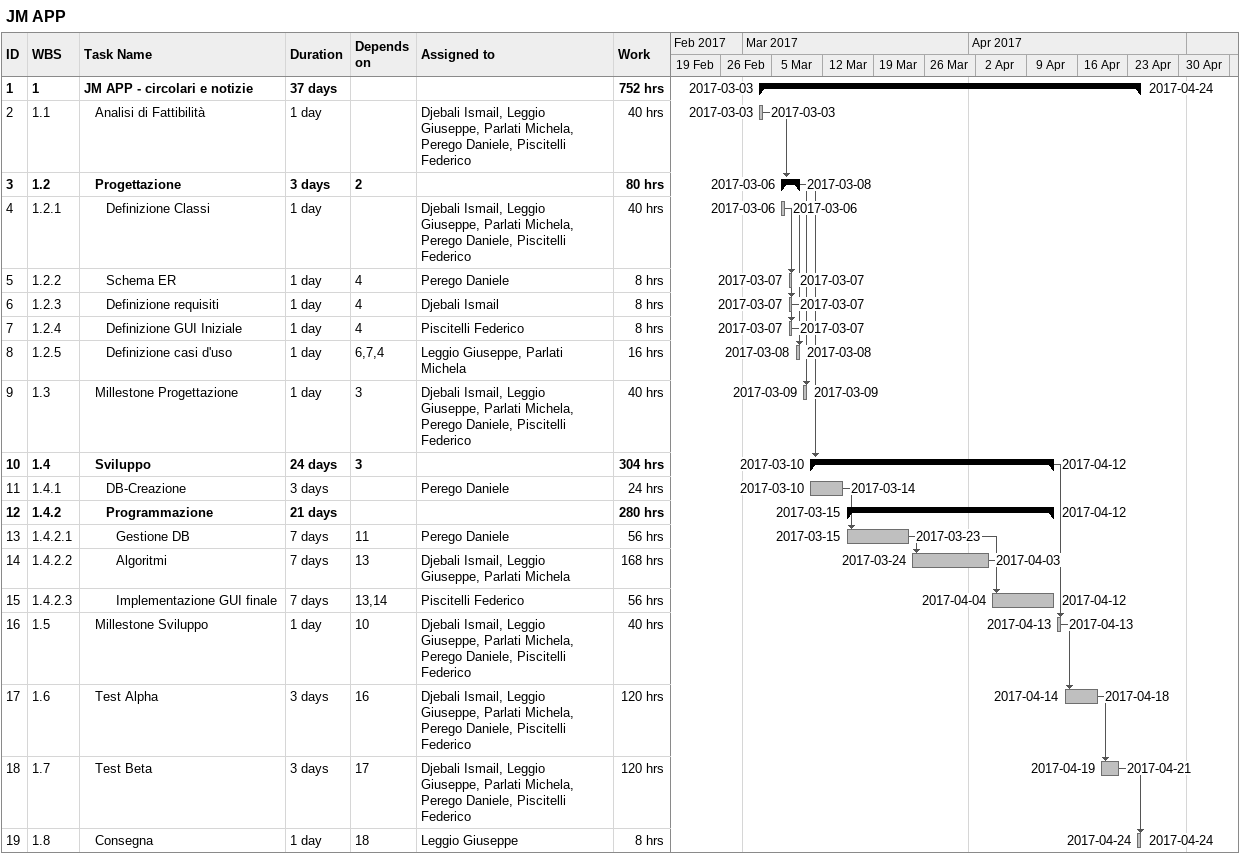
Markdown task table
JM APP

| ID | WBS | Task | Duration | Start | Finish | Predecessors | Resources | Work (h) |
|---|---|---|---|---|---|---|---|---|
| 1 | 1 | **JM APP - circolari e notizie** | 37d | 2017-03-03 | 2017-04-24 |  |  | 752 |
| 2 | 1.1 | Analisi di Fattibilità | 1d | 2017-03-03 | 2017-03-03 |  | Djebali Ismail, Leggio Giuseppe, Parlati Michela, Perego Daniele, Piscitelli Federico | 40 |
| 3 | 1.2 | **Progettazione** | 3d | 2017-03-06 | 2017-03-08 | 2 |  | 80 |
| 4 | 1.2.1 | Definizione Classi | 1d | 2017-03-06 | 2017-03-06 |  | Djebali Ismail, Leggio Giuseppe, Parlati Michela, Perego Daniele, Piscitelli Federico | 40 |
| 5 | 1.2.2 | Schema ER | 1d | 2017-03-07 | 2017-03-07 | 4 | Perego Daniele | 8 |
| 6 | 1.2.3 | Definizione requisiti | 1d | 2017-03-07 | 2017-03-07 | 4 | Djebali Ismail | 8 |
| 7 | 1.2.4 | Definizione GUI Iniziale | 1d | 2017-03-07 | 2017-03-07 | 4 | Piscitelli Federico | 8 |
| 8 | 1.2.5 | Definizione casi d'uso | 1d | 2017-03-08 | 2017-03-08 | 6, 7, 4 | Leggio Giuseppe, Parlati Michela | 16 |
| 9 | 1.3 | Millestone Progettazione | 1d | 2017-03-09 | 2017-03-09 | 3 | Djebali Ismail, Leggio Giuseppe, Parlati Michela, Perego Daniele, Piscitelli Federico | 40 |
| 10 | 1.4 | **Sviluppo** | 24d | 2017-03-10 | 2017-04-12 | 3 |  | 304 |
| 11 | 1.4.1 | DB-Creazione | 3d | 2017-03-10 | 2017-03-14 |  | Perego Daniele | 24 |
| 12 | 1.4.2 | **Programmazione** | 21d | 2017-03-15 | 2017-04-12 |  |  | 280 |
| 13 | 1.4.2.1 | Gestione DB | 7d | 2017-03-15 | 2017-03-23 | 11 | Perego Daniele | 56 |
| 14 | 1.4.2.2 | Algoritmi | 7d | 2017-03-24 | 2017-04-03 | 13 | Djebali Ismail, Leggio Giuseppe, Parlati Michela | 168 |
| 15 | 1.4.2.3 | Implementazione GUI finale | 7d | 2017-04-04 | 2017-04-12 | 13, 14 | Piscitelli Federico | 56 |
| 16 | 1.5 | Millestone Sviluppo | 1d | 2017-04-13 | 2017-04-13 | 10 | Djebali Ismail, Leggio Giuseppe, Parlati Michela, Perego Daniele, Piscitelli Federico | 40 |
| 17 | 1.6 | Test Alpha | 3d | 2017-04-14 | 2017-04-18 | 16 | Djebali Ismail, Leggio Giuseppe, Parlati Michela, Perego Daniele, Piscitelli Federico | 120 |
| 18 | 1.7 | Test Beta | 3d | 2017-04-19 | 2017-04-21 | 17 | Djebali Ismail, Leggio Giuseppe, Parlati Michela, Perego Daniele, Piscitelli Federico | 120 |
| 19 | 1.8 | Consegna | 1d | 2017-04-24 | 2017-04-24 | 18 | Leggio Giuseppe | 8 |
